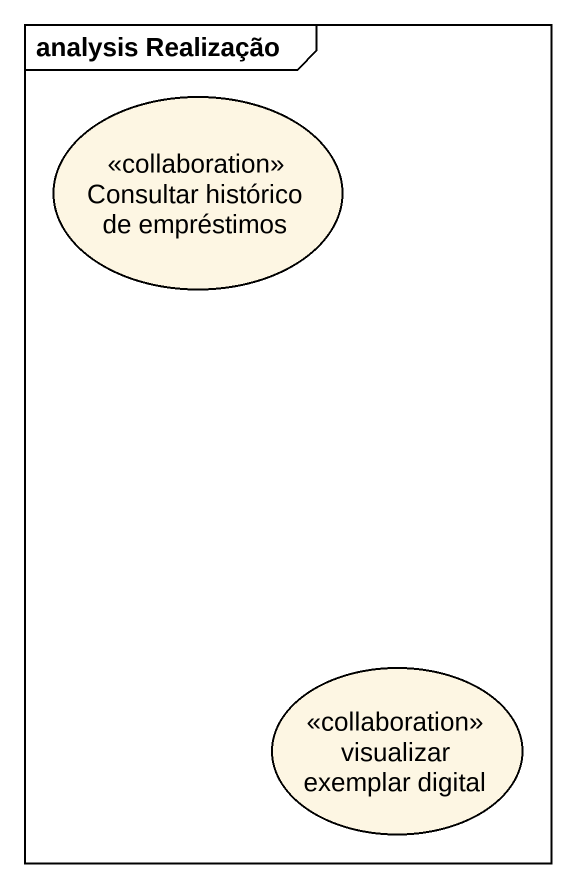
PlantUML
@startuml
mainframe analysis Realização
usecase "Consultar histórico de empréstimos" as Consultar_histórico_de <<collaboration>>
usecase "visualizar exemplar digital" as visualizar_exemplar_digital <<collaboration>>
@enduml
